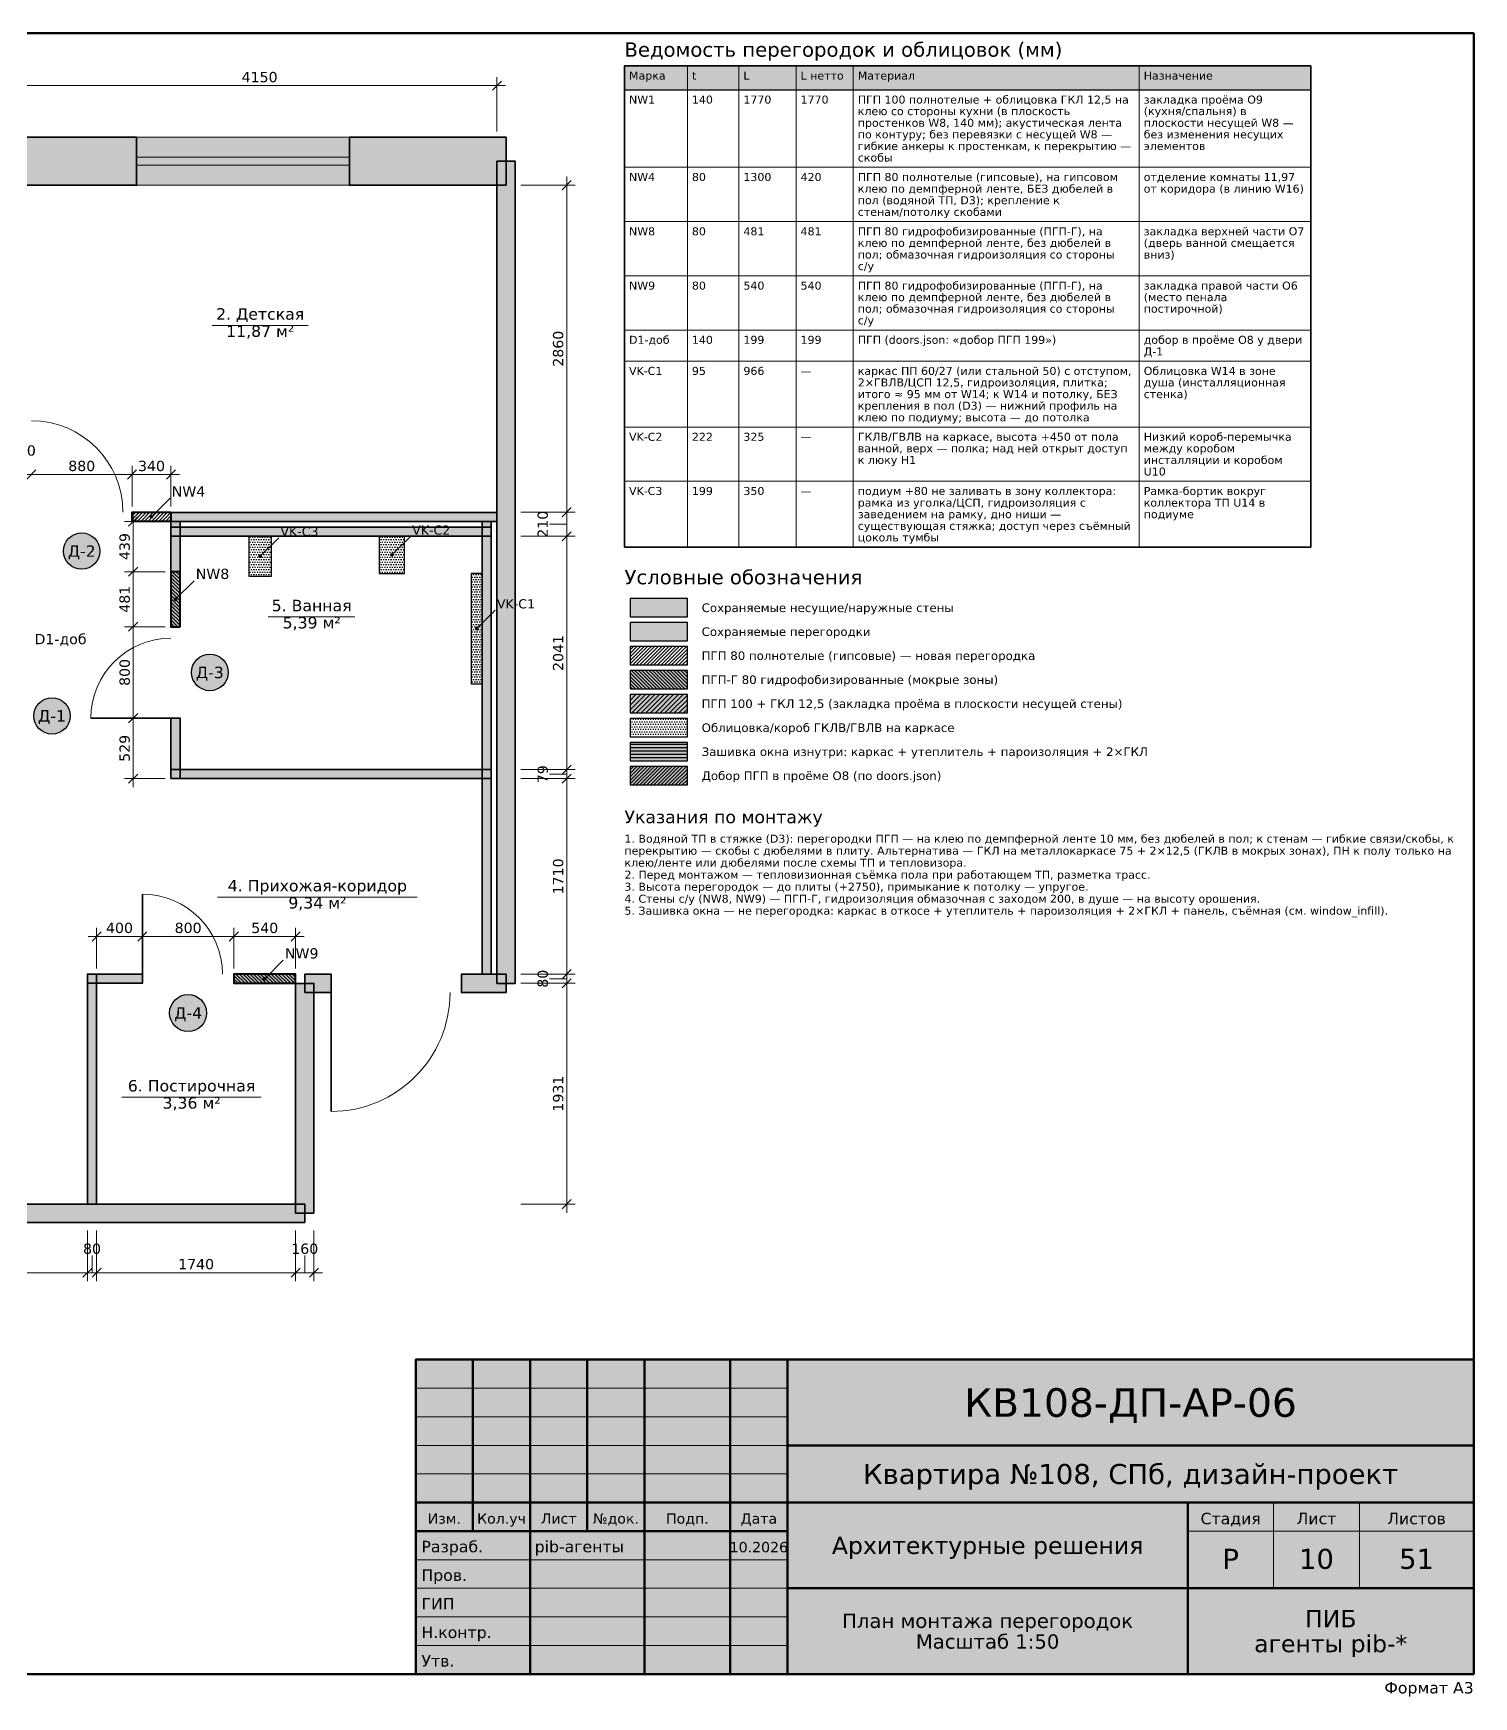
# Model space of a CAD drawing. Header units: millimetres. Extents: x 1000 to 20750, y 51 to 14600.
# Drawn here: x 8156 to 20750, y 51 to 14600 of the extents above; entities that cross this region are included whole.
import ezdxf
from ezdxf.enums import TextEntityAlignment as Align

# ---------------------------------------------------------------- set-up
doc = ezdxf.new("R2010")
doc.units = ezdxf.units.MM
for name, color, linetype in [('AR-NEW', 5, 'CONTINUOUS'), ('AR-WALLS', 7, 'CONTINUOUS'), ('DIM', 7, 'CONTINUOUS'), ('FRAME', 7, 'CONTINUOUS'), ('TEXT', 7, 'CONTINUOUS')]:
    doc.layers.add(name, color=color, linetype=linetype)
doc.styles.add('GOST', font='DejaVuSans.ttf')

msp = doc.modelspace()

# ---------------------------------------------------------------- hatches: boundary and pattern name
at = {"layer": 'AR-NEW', "true_color": 0x1f4e9c}
h = msp.add_hatch(dxfattribs=at)
h.set_pattern_fill('ANSI31', scale=6.875)
h.paths.add_polyline_path([(9360, 10411), (9360, 10331), (9020, 10331), (9020, 10411), (9360, 10411)])
h = msp.add_hatch(dxfattribs=at)
h.set_pattern_fill('DOTS', scale=13.75)
h.paths.add_polyline_path([(10240, 9851), (10240, 10201), (10041, 10201), (10041, 9851), (10240, 9851)])
h = msp.add_hatch(dxfattribs=at)
h.set_pattern_fill('DOTS', scale=13.75)
h.paths.add_polyline_path([(11403, 9876), (11403, 10201), (11181, 10201), (11181, 9876), (11403, 9876)])
h = msp.add_hatch(dxfattribs=at)
h.set_pattern_fill('ANSI31', scale=6.875, angle=90)
h.paths.add_polyline_path([(9440, 9410), (9440, 9891), (9360, 9891), (9360, 9410), (9440, 9410)])
at = {"layer": 'AR-NEW', "true_color": 0xe3eefb, "transparency": 33554559}
h = msp.add_hatch(color=7, dxfattribs=at)
h.dxf.hatch_style = 1
h.paths.add_polyline_path([(9440, 9410), (9440, 9891), (9360, 9891), (9360, 9410), (9440, 9410)])
at = {"layer": 'AR-NEW', "true_color": 0x1f4e9c}
h = msp.add_hatch(dxfattribs=at)
h.set_pattern_fill('DOTS', scale=13.75)
h.paths.add_polyline_path([(12081, 8910), (12081, 9876), (11986, 9876), (11986, 8910), (12081, 8910)])
h = msp.add_hatch(dxfattribs=at)
h.set_pattern_fill('ANSI31', scale=6.875, angle=90)
h.paths.add_polyline_path([(10450, 6291), (10450, 6371), (9910, 6371), (9910, 6291), (10450, 6291)])
at = {"layer": 'AR-NEW', "true_color": 0xe3eefb, "transparency": 33554559}
h = msp.add_hatch(color=7, dxfattribs=at)
h.dxf.hatch_style = 1
h.paths.add_polyline_path([(10450, 6291), (10450, 6371), (9910, 6371), (9910, 6291), (10450, 6291)])
at = {"layer": 'AR-WALLS', "true_color": 0x262626}
h = msp.add_hatch(color=7, dxfattribs=at)
h.dxf.hatch_style = 1
h.paths.add_polyline_path([(7280, 13271), (7280, 13691), (9060, 13691), (9060, 13271), (7280, 13271)])
at = {"layer": 'AR-WALLS', "true_color": 0xffffff}
h = msp.add_hatch(color=7, dxfattribs=at)
h.dxf.hatch_style = 1
h.paths.add_polyline_path([(9060, 13271), (10921, 13271), (10921, 13691), (9060, 13691)])
at = {"layer": 'AR-WALLS', "true_color": 0x262626}
h = msp.add_hatch(color=7, dxfattribs=at)
h.dxf.hatch_style = 1
h.paths.add_polyline_path([(12290, 13271), (10921, 13271), (10921, 13691), (12290, 13691), (12290, 13271)])
h = msp.add_hatch(color=7, dxfattribs=at)
h.dxf.hatch_style = 1
h.paths.add_polyline_path([(12370, 6290), (12370, 13481), (12210, 13481), (12210, 6290), (12370, 6290)])
at = {"layer": 'AR-WALLS', "true_color": 0x6e6e6e}
h = msp.add_hatch(color=7, dxfattribs=at)
h.dxf.hatch_style = 1
h.paths.add_polyline_path([(12210, 10330), (12210, 10410), (9360, 10410), (9360, 10330), (12210, 10330)])
h = msp.add_hatch(color=7, dxfattribs=at)
h.dxf.hatch_style = 1
h.paths.add_polyline_path([(9440, 10330), (9440, 9891), (9360, 9891), (9360, 10330), (9440, 10330)])
h = msp.add_hatch(color=7, dxfattribs=at)
h.dxf.hatch_style = 1
h.paths.add_polyline_path([(12161, 6371), (12161, 10330), (12081, 10330), (12081, 6371), (12161, 6371)])
h = msp.add_hatch(color=7, dxfattribs=at)
h.dxf.hatch_style = 1
h.paths.add_polyline_path([(12161, 10201), (12161, 10281), (9360, 10281), (9360, 10201), (12161, 10201)])
h = msp.add_hatch(color=7, dxfattribs=at)
h.dxf.hatch_style = 1
h.paths.add_polyline_path([(9360, 8081), (9360, 8610), (9440, 8610), (9440, 8081), (9360, 8081)])
h = msp.add_hatch(color=7, dxfattribs=at)
h.dxf.hatch_style = 1
h.paths.add_polyline_path([(12161, 8081), (12161, 8161), (9360, 8161), (9360, 8081), (12161, 8081)])
h = msp.add_hatch(color=7, dxfattribs=at)
h.dxf.hatch_style = 1
h.paths.add_polyline_path([(8710, 4360), (8710, 6371), (8630, 6371), (8630, 4360), (8710, 4360)])
h = msp.add_hatch(color=7, dxfattribs=at)
h.dxf.hatch_style = 1
h.paths.add_polyline_path([(8630, 6371), (9110, 6371), (9110, 6291), (8630, 6291), (8630, 6371)])
at = {"layer": 'AR-WALLS', "true_color": 0x262626}
h = msp.add_hatch(color=7, dxfattribs=at)
h.dxf.hatch_style = 1
h.paths.add_polyline_path([(10610, 4280), (10610, 6290), (10450, 6290), (10450, 4280), (10610, 4280)])
h = msp.add_hatch(color=7, dxfattribs=at)
h.dxf.hatch_style = 1
h.paths.add_polyline_path([(10530, 6210), (10530, 6370), (10760, 6370), (10760, 6210), (10530, 6210)])
h = msp.add_hatch(color=7, dxfattribs=at)
h.dxf.hatch_style = 1
h.paths.add_polyline_path([(12290, 6370), (12290, 6210), (11900, 6210), (11900, 6370), (12290, 6370)])
h = msp.add_hatch(color=7, dxfattribs=at)
h.dxf.hatch_style = 1
h.paths.add_polyline_path([(10530, 4200), (10530, 4360), (4330, 4360), (4330, 4200), (10530, 4200)])
at = {"layer": 'FRAME', "true_color": 0xffffff}
h = msp.add_hatch(color=7, dxfattribs=at)
h.dxf.hatch_style = 1
h.paths.add_polyline_path([(11500, 250), (20750, 250), (20750, 3000), (11500, 3000)])
at = {"layer": 'TEXT', "true_color": 0xe6e6e6}
h = msp.add_hatch(color=7, dxfattribs=at)
h.dxf.hatch_style = 1
h.paths.add_polyline_path([(13325, 14105), (19325, 14105), (19325, 14315), (13325, 14315)])
at = {"layer": 'TEXT', "true_color": 0x1f4e9c}
h = msp.add_hatch(color=7, dxfattribs=at)
h.dxf.hatch_style = 1
edge = h.paths.add_edge_path()
edge.add_arc((9190, 10371), 12.5, 0, 360)
at = {"layer": 'TEXT', "true_color": 0xffffff}
h = msp.add_hatch(color=7, dxfattribs=at)
h.dxf.hatch_style = 1
edge = h.paths.add_edge_path()
edge.add_arc((8580, 10071), 159, 0, 360)
at = {"layer": 'TEXT', "true_color": 0x1f4e9c}
h = msp.add_hatch(color=7, dxfattribs=at)
h.dxf.hatch_style = 1
edge = h.paths.add_edge_path()
edge.add_arc((10140, 10026), 12.5, 0, 360)
h = msp.add_hatch(color=7, dxfattribs=at)
h.dxf.hatch_style = 1
edge = h.paths.add_edge_path()
edge.add_arc((11292, 10038), 12.5, 0, 360)
h = msp.add_hatch(color=7, dxfattribs=at)
h.dxf.hatch_style = 1
edge = h.paths.add_edge_path()
edge.add_arc((9400, 9650), 12.5, 0, 360)
at = {"layer": 'TEXT', "true_color": 0x262626}
h = msp.add_hatch(color=7, dxfattribs=at)
h.dxf.hatch_style = 1
h.paths.add_polyline_path([(13375, 9496), (13875, 9496), (13875, 9656), (13375, 9656)])
at = {"layer": 'TEXT', "true_color": 0x1f4e9c}
h = msp.add_hatch(color=7, dxfattribs=at)
h.dxf.hatch_style = 1
edge = h.paths.add_edge_path()
edge.add_arc((12034, 9393), 12.5, 0, 360)
at = {"layer": 'TEXT', "true_color": 0x6e6e6e}
h = msp.add_hatch(color=7, dxfattribs=at)
h.dxf.hatch_style = 1
h.paths.add_polyline_path([(13375, 9286), (13875, 9286), (13875, 9446), (13375, 9446)])
at = {"layer": 'TEXT', "true_color": 0xffffff}
h = msp.add_hatch(color=7, dxfattribs=at)
h.dxf.hatch_style = 1
edge = h.paths.add_edge_path()
edge.add_arc((9700, 9010), 160, 0, 360)
at = {"layer": 'TEXT', "true_color": 0x1f4e9c}
h = msp.add_hatch(dxfattribs=at)
h.set_pattern_fill('ANSI31', scale=6.875)
h.paths.add_polyline_path([(13375, 9076), (13875, 9076), (13875, 9236), (13375, 9236)])
h = msp.add_hatch(dxfattribs=at)
h.set_pattern_fill('ANSI31', scale=6.875, angle=90)
h.paths.add_polyline_path([(13375, 8866), (13875, 8866), (13875, 9026), (13375, 9026)])
at = {"layer": 'TEXT', "true_color": 0xe3eefb, "transparency": 33554559}
h = msp.add_hatch(color=7, dxfattribs=at)
h.dxf.hatch_style = 1
h.paths.add_polyline_path([(13375, 8866), (13875, 8866), (13875, 9026), (13375, 9026)])
at = {"layer": 'TEXT', "true_color": 0xffffff}
h = msp.add_hatch(color=7, dxfattribs=at)
h.dxf.hatch_style = 1
edge = h.paths.add_edge_path()
edge.add_arc((8320, 8630), 159, 0, 360)
at = {"layer": 'TEXT', "true_color": 0x1f4e9c}
h = msp.add_hatch(dxfattribs=at)
h.set_pattern_fill('ANSI31', scale=9.16667)
h.paths.add_polyline_path([(13375, 8656), (13875, 8656), (13875, 8816), (13375, 8816)])
at = {"layer": 'TEXT', "true_color": 0xfbf3df, "transparency": 33554559}
h = msp.add_hatch(color=7, dxfattribs=at)
h.dxf.hatch_style = 1
h.paths.add_polyline_path([(13375, 8656), (13875, 8656), (13875, 8816), (13375, 8816)])
at = {"layer": 'TEXT', "true_color": 0x1f4e9c}
h = msp.add_hatch(dxfattribs=at)
h.set_pattern_fill('DOTS', scale=13.75)
h.paths.add_polyline_path([(13375, 8446), (13875, 8446), (13875, 8606), (13375, 8606)])
at = {"layer": 'TEXT', "true_color": 0x8a6d3b}
h = msp.add_hatch(dxfattribs=at)
h.set_pattern_fill('LINE', scale=9.16667)
h.paths.add_polyline_path([(13375, 8236), (13875, 8236), (13875, 8396), (13375, 8396)])
at = {"layer": 'TEXT', "true_color": 0xf3ead8, "transparency": 33554559}
h = msp.add_hatch(color=7, dxfattribs=at)
h.dxf.hatch_style = 1
h.paths.add_polyline_path([(13375, 8236), (13875, 8236), (13875, 8396), (13375, 8396)])
at = {"layer": 'TEXT', "true_color": 0x1f4e9c}
h = msp.add_hatch(dxfattribs=at)
h.set_pattern_fill('ANSI31', scale=6.875)
h.paths.add_polyline_path([(13375, 8026), (13875, 8026), (13875, 8186), (13375, 8186)])
at = {"layer": 'TEXT', "true_color": 0xfff6f6, "transparency": 33554559}
h = msp.add_hatch(color=7, dxfattribs=at)
h.dxf.hatch_style = 1
h.paths.add_polyline_path([(13375, 8026), (13875, 8026), (13875, 8186), (13375, 8186)])
at = {"layer": 'TEXT', "true_color": 0x1f4e9c}
h = msp.add_hatch(color=7, dxfattribs=at)
h.dxf.hatch_style = 1
edge = h.paths.add_edge_path()
edge.add_arc((10180, 6331), 12.5, 0, 360)
at = {"layer": 'TEXT', "true_color": 0xffffff}
h = msp.add_hatch(color=7, dxfattribs=at)
h.dxf.hatch_style = 1
edge = h.paths.add_edge_path()
edge.add_arc((9510, 6031), 162, 0, 360)

# ---------------------------------------------------------------- linework, layer by layer
at = {"layer": 'AR-NEW', "lineweight": 40, "true_color": 0x1f4e9c}
for points in [[(9360, 10411), (9360, 10331), (9020, 10331), (9020, 10411), (9360, 10411)], [(9440, 9410), (9440, 9891), (9360, 9891), (9360, 9410), (9440, 9410)], [(10450, 6291), (10450, 6371), (9910, 6371), (9910, 6291), (10450, 6291)]]:
    msp.add_lwpolyline(points, close=True, dxfattribs=at)
at = {"layer": 'AR-NEW', "lineweight": 25, "true_color": 0x1f4e9c}
for points in [[(10240, 9851), (10240, 10201), (10041, 10201), (10041, 9851), (10240, 9851)], [(11403, 9876), (11403, 10201), (11181, 10201), (11181, 9876), (11403, 9876)], [(12081, 8910), (12081, 9876), (11986, 9876), (11986, 8910), (12081, 8910)]]:
    msp.add_lwpolyline(points, close=True, dxfattribs=at)
at = {"layer": 'AR-WALLS', "color": 7, "lineweight": 35}
for points in [[(7280, 13271), (7280, 13691), (9060, 13691), (9060, 13271), (7280, 13271)], [(12290, 13271), (10921, 13271), (10921, 13691), (12290, 13691), (12290, 13271)], [(12370, 6290), (12370, 13481), (12210, 13481), (12210, 6290), (12370, 6290)], [(12210, 10330), (12210, 10410), (9360, 10410), (9360, 10330), (12210, 10330)], [(9440, 10330), (9440, 9891), (9360, 9891), (9360, 10330), (9440, 10330)], [(12161, 6371), (12161, 10330), (12081, 10330), (12081, 6371), (12161, 6371)], [(12161, 10201), (12161, 10281), (9360, 10281), (9360, 10201), (12161, 10201)], [(9360, 8081), (9360, 8610), (9440, 8610), (9440, 8081), (9360, 8081)], [(12161, 8081), (12161, 8161), (9360, 8161), (9360, 8081), (12161, 8081)], [(8710, 4360), (8710, 6371), (8630, 6371), (8630, 4360), (8710, 4360)], [(8630, 6371), (9110, 6371), (9110, 6291), (8630, 6291), (8630, 6371)], [(10610, 4280), (10610, 6290), (10450, 6290), (10450, 4280), (10610, 4280)], [(10530, 6210), (10530, 6370), (10760, 6370), (10760, 6210), (10530, 6210)], [(12290, 6370), (12290, 6210), (11900, 6210), (11900, 6370), (12290, 6370)], [(10530, 4200), (10530, 4360), (4330, 4360), (4330, 4200), (10530, 4200)]]:
    msp.add_lwpolyline(points, close=True, dxfattribs=at)
at = {"layer": 'AR-WALLS', "color": 7, "lineweight": 20}
msp.add_lwpolyline([(9060, 13271), (10921, 13271), (10921, 13691), (9060, 13691)], close=True, dxfattribs=at)
at = {"layer": 'AR-WALLS', "color": 7, "lineweight": 15}
for points in [[(9060, 13515), (10921, 13515)], [(9060, 13447), (10921, 13447)]]:
    msp.add_lwpolyline(points, dxfattribs=at)
at = {"layer": 'AR-WALLS', "color": 7, "lineweight": 35}
for points in [[(9360, 8610), (8660, 8610)], [(9110, 6371), (9110, 7071)], [(10760, 6210), (10760, 5170)]]:
    msp.add_lwpolyline(points, dxfattribs=at)
at = {"layer": 'AR-WALLS', "color": 7, "lineweight": 15}
for centre, radius, start, end in [((8140, 10411), 800, 0, 90), ((9360, 8610), 700, 90, 180), ((9110, 6371), 700, 0, 90), ((10760, 6210), 1040, 270, 360)]:
    msp.add_arc(centre, radius, start, end, dxfattribs=at)
at = {"layer": 'DIM', "color": 7, "lineweight": 15}
for points in [[(4465, 14142), (12285, 14142)], [(12210, 13742), (12210, 14217)], [(12420, 13271), (12895, 13271)], [(12820, 4285), (12820, 13346)], [(9020, 10461), (9020, 10816)], [(9360, 10461), (9360, 10816)], [(7985, 10741), (9435, 10741)], [(9310, 10330), (8955, 10330)], [(9030, 8006), (9030, 10405)], [(12420, 10411), (12895, 10411)], [(12420, 10201), (12895, 10201)], [(9310, 9891), (8955, 9891)], [(9310, 9410), (8955, 9410)], [(9310, 8610), (8955, 8610)], [(12420, 8160), (12895, 8160)], [(9310, 8081), (8955, 8081)], [(12420, 8081), (12895, 8081)], [(8635, 6701), (10525, 6701)], [(8710, 6421), (8710, 6776)], [(9110, 6421), (9110, 6776)], [(9910, 6421), (9910, 6776)], [(10450, 6421), (10450, 6776)], [(12420, 6371), (12895, 6371)], [(12420, 6291), (12895, 6291)], [(12420, 4360), (12895, 4360)], [(8630, 4130), (8630, 3685)], [(8710, 4130), (8710, 3685)], [(10450, 4130), (10450, 3685)], [(10610, 4130), (10610, 3685)], [(1934, 3760), (10685, 3760)]]:
    msp.add_lwpolyline(points, dxfattribs=at)
at = {"layer": 'DIM', "color": 7, "lineweight": 35}
for points in [[(12170, 14102), (12250, 14182)], [(12780, 13231), (12860, 13311)], [(8100, 10701), (8180, 10781)], [(8980, 10701), (9060, 10781)], [(9320, 10701), (9400, 10781)], [(8990, 10290), (9070, 10370)], [(12780, 10371), (12860, 10451)], [(12780, 10161), (12860, 10241)], [(8990, 9851), (9070, 9931)], [(8990, 9370), (9070, 9450)], [(8990, 8570), (9070, 8650)], [(12780, 8120), (12860, 8200)], [(8990, 8041), (9070, 8121)], [(12780, 8041), (12860, 8121)], [(8670, 6661), (8750, 6741)], [(9070, 6661), (9150, 6741)], [(9870, 6661), (9950, 6741)], [(10410, 6661), (10490, 6741)], [(12780, 6331), (12860, 6411)], [(12780, 6251), (12860, 6331)], [(12780, 4320), (12860, 4400)], [(8590, 3720), (8670, 3800)], [(8670, 3720), (8750, 3800)], [(10410, 3720), (10490, 3800)], [(10570, 3720), (10650, 3800)]]:
    msp.add_lwpolyline(points, dxfattribs=at)
at = {"layer": 'DIM', "color": 7, "lineweight": 13}
for points in [[(12820, 10306), (12670, 10306)], [(12820, 8120), (12670, 8120)], [(12820, 6331), (12670, 6331)], [(8670, 3760), (8670, 3910)], [(10530, 3760), (10530, 3910)]]:
    msp.add_lwpolyline(points, dxfattribs=at)
at = {"layer": 'FRAME', "color": 7, "lineweight": 50}
for points in [[(1000, 250), (20750, 250), (20750, 14600), (1000, 14600)], [(11500, 250), (20750, 250), (20750, 3000), (11500, 3000)]]:
    msp.add_lwpolyline(points, close=True, dxfattribs=at)
for points in [[(12000, 1500), (12000, 3000)], [(12500, 250), (12500, 3000)], [(13000, 1500), (13000, 3000)], [(13500, 250), (13500, 3000)], [(14250, 250), (14250, 3000)], [(14750, 250), (14750, 3000)], [(14750, 2250), (20750, 2250)], [(11500, 1750), (14750, 1750)], [(14750, 1750), (20750, 1750)], [(18250, 250), (18250, 1750)], [(11500, 1500), (14750, 1500)], [(14750, 1000), (20750, 1000)]]:
    msp.add_lwpolyline(points, dxfattribs=at)
at = {"layer": 'FRAME', "color": 7, "lineweight": 20}
for points in [[(11500, 2750), (14750, 2750)], [(11500, 2500), (14750, 2500)], [(11500, 2250), (14750, 2250)], [(11500, 2000), (14750, 2000)], [(19000, 1000), (19000, 1750)], [(19750, 1000), (19750, 1750)], [(18250, 1500), (20750, 1500)], [(11500, 1250), (14750, 1250)], [(11500, 1000), (14750, 1000)], [(11500, 750), (14750, 750)], [(11500, 500), (14750, 500)]]:
    msp.add_lwpolyline(points, dxfattribs=at)
at = {"layer": 'TEXT', "color": 7, "lineweight": 25}
msp.add_lwpolyline([(13325, 14105), (19325, 14105), (19325, 14315), (13325, 14315)], close=True, dxfattribs=at)
at = {"layer": 'TEXT', "color": 7, "lineweight": 15}
for points in [[(13325, 14315), (13325, 14105)], [(13875, 14315), (13875, 14105)], [(14325, 14315), (14325, 14105)], [(14825, 14315), (14825, 14105)], [(15325, 14315), (15325, 14105)], [(17825, 14315), (17825, 14105)], [(19325, 14315), (19325, 14105)], [(13325, 14105), (13325, 13428)], [(13875, 14105), (13875, 13428)], [(14325, 14105), (14325, 13428)], [(14825, 14105), (14825, 13428)], [(15325, 14105), (15325, 13428)], [(17825, 14105), (17825, 13428)], [(19325, 14105), (19325, 13428)], [(13325, 13428), (13325, 12953)], [(13875, 13428), (13875, 12953)], [(14325, 13428), (14325, 12953)], [(14825, 13428), (14825, 12953)], [(15325, 13428), (15325, 12953)], [(17825, 13428), (17825, 12953)], [(19325, 13428), (19325, 12953)], [(13325, 12953), (13325, 12478)], [(13875, 12953), (13875, 12478)], [(14325, 12953), (14325, 12478)], [(14825, 12953), (14825, 12478)], [(15325, 12953), (15325, 12478)], [(17825, 12953), (17825, 12478)], [(19325, 12953), (19325, 12478)], [(13325, 12478), (13325, 12004)], [(13875, 12478), (13875, 12004)], [(14325, 12478), (14325, 12004)], [(14825, 12478), (14825, 12004)], [(15325, 12478), (15325, 12004)], [(17825, 12478), (17825, 12004)], [(19325, 12478), (19325, 12004)], [(9720, 12045), (10560, 12045)], [(13325, 12004), (13325, 11732)], [(13875, 12004), (13875, 11732)], [(14325, 12004), (14325, 11732)], [(14825, 12004), (14825, 11732)], [(15325, 12004), (15325, 11732)], [(17825, 12004), (17825, 11732)], [(19325, 12004), (19325, 11732)], [(13325, 11732), (13325, 11156)], [(13875, 11732), (13875, 11156)], [(14325, 11732), (14325, 11156)], [(14825, 11732), (14825, 11156)], [(15325, 11732), (15325, 11156)], [(17825, 11732), (17825, 11156)], [(19325, 11732), (19325, 11156)], [(13325, 11156), (13325, 10682)], [(13875, 11156), (13875, 10682)], [(14325, 11156), (14325, 10682)], [(14825, 11156), (14825, 10682)], [(15325, 11156), (15325, 10682)], [(17825, 11156), (17825, 10682)], [(19325, 11156), (19325, 10682)], [(13325, 10682), (13325, 10106)], [(13875, 10682), (13875, 10106)], [(14325, 10682), (14325, 10106)], [(14825, 10682), (14825, 10106)], [(15325, 10682), (15325, 10106)], [(17825, 10682), (17825, 10106)], [(19325, 10682), (19325, 10106)], [(10211, 9495), (10969, 9495)], [(9767, 7045), (11513, 7045)], [(8931, 5295), (10149, 5295)]]:
    msp.add_lwpolyline(points, dxfattribs=at)
at = {"layer": 'TEXT', "color": 7, "lineweight": 35}
msp.add_lwpolyline([(13325, 10106), (19325, 10106), (19325, 14315), (13325, 14315)], close=True, dxfattribs=at)
at = {"layer": 'TEXT', "color": 7, "lineweight": 15}
for points in [[(13325, 13428), (19325, 13428), (19325, 14105), (13325, 14105)], [(13325, 12953), (19325, 12953), (19325, 13428), (13325, 13428)], [(13325, 12478), (19325, 12478), (19325, 12953), (13325, 12953)], [(13325, 12004), (19325, 12004), (19325, 12478), (13325, 12478)], [(13325, 11732), (19325, 11732), (19325, 12004), (13325, 12004)], [(13325, 11156), (19325, 11156), (19325, 11732), (13325, 11732)], [(13325, 10682), (19325, 10682), (19325, 11156), (13325, 11156)], [(13325, 10106), (19325, 10106), (19325, 10682), (13325, 10682)]]:
    msp.add_lwpolyline(points, close=True, dxfattribs=at)
at = {"layer": 'TEXT', "lineweight": 15, "true_color": 0x1f4e9c}
for points in [[(9190, 10371), (9352, 10533)], [(10140, 10026), (10302, 10188)], [(11292, 10038), (11454, 10200)], [(9400, 9650), (9562, 9812)], [(12034, 9393), (12195, 9555)], [(10180, 6331), (10342, 6493)]]:
    msp.add_lwpolyline(points, dxfattribs=at)
at = {"layer": 'TEXT', "color": 7, "lineweight": 30}
for points in [[(13375, 9496), (13875, 9496), (13875, 9656), (13375, 9656)], [(13375, 9286), (13875, 9286), (13875, 9446), (13375, 9446)]]:
    msp.add_lwpolyline(points, close=True, dxfattribs=at)
at = {"layer": 'TEXT', "lineweight": 30, "true_color": 0x1f4e9c}
for points in [[(13375, 9076), (13875, 9076), (13875, 9236), (13375, 9236)], [(13375, 8866), (13875, 8866), (13875, 9026), (13375, 9026)], [(13375, 8656), (13875, 8656), (13875, 8816), (13375, 8816)], [(13375, 8446), (13875, 8446), (13875, 8606), (13375, 8606)], [(13375, 8236), (13875, 8236), (13875, 8396), (13375, 8396)], [(13375, 8026), (13875, 8026), (13875, 8186), (13375, 8186)]]:
    msp.add_lwpolyline(points, close=True, dxfattribs=at)
at = {"layer": 'TEXT', "lineweight": 13, "true_color": 0x1f4e9c}
for centre in [(9190, 10371), (10140, 10026), (11292, 10038), (9400, 9650), (12034, 9393), (10180, 6331)]:
    msp.add_circle(centre, 12.5, dxfattribs=at)
at = {"layer": 'TEXT', "color": 7, "lineweight": 25}
for centre, radius in [((8580, 10071), 159), ((9700, 9010), 160), ((8320, 8630), 159), ((9510, 6031), 162)]:
    msp.add_circle(centre, radius, dxfattribs=at)

# ---------------------------------------------------------------- texts
at = {"layer": 'DIM', "color": 7, "style": 'GOST'}
for s, p in [('4150', (10135, 14172)), ('80', (8100, 10906)), ('880', (8580, 10771)), ('340', (9190, 10771)), ('400', (8910, 6731)), ('800', (9510, 6731)), ('540', (10180, 6731)), ('80', (8670, 3925)), ('160', (10530, 3925)), ('1740', (9580, 3790))]:
    msp.add_text(s, height=90, dxfattribs=at).set_placement(p, align=Align.CENTER)
for s, p in [('2860', (12790, 11841)), ('210', (12655, 10306)), ('439', (9000, 10111)), ('481', (9000, 9650)), ('2041', (12790, 9180)), ('800', (9000, 9010)), ('529', (9000, 8346)), ('79', (12655, 8120)), ('1710', (12790, 7226)), ('80', (12655, 6331)), ('1931', (12790, 5326))]:
    msp.add_text(s, height=90, rotation=90, dxfattribs=at).set_placement(p, align=Align.CENTER)
at = {"layer": 'FRAME', "color": 7, "style": 'GOST'}
for s, height, p in [('КВ108-ДП-АР-06', 250, (17750, 2500)), ('Квартира №108, СПб, дизайн-проект', 175, (17750, 1912)), ('Изм.', 90, (11750, 1565)), ('Кол.уч', 90, (12250, 1565)), ('Лист', 90, (12750, 1565)), ('№док.', 90, (13250, 1565)), ('Подп.', 90, (13875, 1565)), ('Дата', 90, (14500, 1565)), ('Стадия', 100, (18625, 1560)), ('Лист', 100, (19375, 1560)), ('Листов', 100, (20250, 1560)), ('10.2026', 90, (14500, 1315)), ('Архитектурные решения', 150, (16500, 1300)), ('Р', 175, (18625, 1170)), ('10', 175, (19375, 1170)), ('51', 175, (20250, 1170)), ('План монтажа перегородок', 125, (16500, 653)), ('ПИБ', 150, (19500, 659)), ('Масштаб 1:50', 125, (16500, 472)), ('агенты pib-*', 150, (19500, 441))]:
    msp.add_text(s, height=height, dxfattribs=at).set_placement(p, align=Align.CENTER)
for s, p in [('Разраб.', (11550, 1315)), ('pib-агенты', (12540, 1315)), ('Пров.', (11550, 1065)), ('ГИП', (11550, 815)), ('Н.контр.', (11550, 565)), ('Утв.', (11550, 315))]:
    msp.add_text(s, height=100, dxfattribs=at).set_placement(p)
msp.add_text('Формат A3', height=100, dxfattribs=at).set_placement((20750, 80), align=Align.RIGHT)
at = {"layer": 'TEXT', "color": 7, "style": 'GOST'}
for s, height, p in [('Ведомость перегородок и облицовок (мм)', 125, (13325, 14395)), ('Марка', 70, (13365, 14195)), ('t', 70, (13915, 14195)), ('L', 70, (14365, 14195)), ('L нетто', 70, (14865, 14195)), ('Материал', 70, (15365, 14195)), ('Назначение', 70, (17865, 14195)), ('NW1', 70, (13365, 13985)), ('140', 70, (13915, 13985)), ('1770', 70, (14365, 13985)), ('1770', 70, (14865, 13985)), ('ПГП 100 полнотелые + облицовка ГКЛ 12,5 на', 70, (15365, 13985)), ('закладка проёма O9', 70, (17865, 13985)), ('клею со стороны кухни (в плоскость', 70, (15365, 13884)), ('простенков W8, 140 мм); акустическая лента', 70, (15365, 13782)), ('(кухня/спальня) в', 70, (17865, 13884)), ('плоскости несущей W8 —', 70, (17865, 13782)), ('по контуру; без перевязки с несущей W8 —', 70, (15365, 13681)), ('без изменения несущих', 70, (17865, 13681)), ('скобы', 70, (15365, 13478)), ('гибкие анкеры к простенкам, к перекрытию —', 70, (15365, 13579)), ('элементов', 70, (17865, 13579)), ('NW4', 70, (13365, 13308)), ('80', 70, (13915, 13308)), ('1300', 70, (14365, 13308)), ('420', 70, (14865, 13308)), ('ПГП 80 полнотелые (гипсовые), на гипсовом', 70, (15365, 13308)), ('клею по демпферной ленте, БЕЗ дюбелей в', 70, (15365, 13206)), ('отделение комнаты 11,97', 70, (17865, 13308)), ('от коридора (в линию W16)', 70, (17865, 13206)), ('пол (водяной ТП, D3); крепление к', 70, (15365, 13105)), ('стенам/потолку скобами', 70, (15365, 13003)), ('NW8', 70, (13365, 12833)), ('80', 70, (13915, 12833)), ('481', 70, (14365, 12833)), ('481', 70, (14865, 12833)), ('ПГП 80 гидрофобизированные (ПГП-Г), на', 70, (15365, 12833)), ('клею по демпферной ленте, без дюбелей в', 70, (15365, 12732)), ('закладка верхней части O7', 70, (17865, 12833)), ('(дверь ванной смещается', 70, (17865, 12732)), ('пол; обмазочная гидроизоляция со стороны', 70, (15365, 12630)), ('вниз)', 70, (17865, 12630)), ('с/у', 70, (15365, 12529)), ('NW9', 70, (13365, 12358)), ('80', 70, (13915, 12358)), ('540', 70, (14365, 12358)), ('540', 70, (14865, 12358)), ('ПГП 80 гидрофобизированные (ПГП-Г), на', 70, (15365, 12358)), ('закладка правой части O6', 70, (17865, 12358)), ('клею по демпферной ленте, без дюбелей в', 70, (15365, 12257)), ('пол; обмазочная гидроизоляция со стороны', 70, (15365, 12156)), ('(место пенала', 70, (17865, 12257)), ('постирочной)', 70, (17865, 12156)), ('с/у', 70, (15365, 12054)), ('D1-доб', 70, (13365, 11884)), ('140', 70, (13915, 11884)), ('199', 70, (14365, 11884)), ('199', 70, (14865, 11884)), ('ПГП (doors.json: «добор ПГП 199»)', 70, (15365, 11884)), ('добор в проёме O8 у двери', 70, (17865, 11884)), ('Д-1', 70, (17865, 11782)), ('VK-C1', 70, (13365, 11612)), ('95', 70, (13915, 11612)), ('966', 70, (14365, 11612)), ('—', 70, (14865, 11612)), ('каркас ПП 60/27 (или стальной 50) с отступом,', 70, (15365, 11612)), ('Облицовка W14 в зоне', 70, (17865, 11612)), ('2×ГВЛВ/ЦСП 12,5, гидроизоляция, плитка;', 70, (15365, 11511)), ('душа (инсталляционная', 70, (17865, 11511)), ('итого ≈ 95 мм от W14; к W14 и потолку, БЕЗ', 70, (15365, 11409)), ('крепления в пол (D3) — нижний профиль на', 70, (15365, 11308)), ('стенка)', 70, (17865, 11409)), ('клею по подиуму; высота — до потолка', 70, (15365, 11206)), ('VK-C2', 70, (13365, 11036)), ('222', 70, (13915, 11036)), ('325', 70, (14365, 11036)), ('—', 70, (14865, 11036)), ('ГКЛВ/ГВЛВ на каркасе, высота +450 от пола', 70, (15365, 11036)), ('Низкий короб-перемычка', 70, (17865, 11036)), ('ванной, верх — полка; над ней открыт доступ', 70, (15365, 10935)), ('между коробом', 70, (17865, 10935)), ('к люку H1', 70, (15365, 10833)), ('U10', 70, (17865, 10732)), ('инсталляции и коробом', 70, (17865, 10833)), ('VK-C3', 70, (13365, 10562)), ('199', 70, (13915, 10562)), ('350', 70, (14365, 10562)), ('подиум +80 не заливать в зону коллектора:', 70, (15365, 10562)), ('Рамка-бортик вокруг', 70, (17865, 10562)), ('—', 70, (14865, 10562)), ('рамка из уголка/ЦСП, гидроизоляция с', 70, (15365, 10460)), ('коллектора ТП U14 в', 70, (17865, 10460)), ('существующая стяжка; доступ через съёмный', 70, (15365, 10257)), ('заведением на рамку, дно ниши —', 70, (15365, 10359)), ('подиуме', 70, (17865, 10359)), ('цоколь тумбы', 70, (15365, 10156)), ('Условные обозначения', 125, (13325, 9781)), ('Сохраняемые несущие/наружные стены', 75, (14000, 9538)), ('Сохраняемые перегородки', 75, (14000, 9329)), ('ПГП 80 полнотелые (гипсовые) — новая перегородка', 75, (14000, 9119)), ('ПГП-Г 80 гидрофобизированные (мокрые зоны)', 75, (14000, 8909)), ('ПГП 100 + ГКЛ 12,5 (закладка проёма в плоскости несущей стены)', 75, (14000, 8699)), ('Облицовка/короб ГКЛВ/ГВЛВ на каркасе', 75, (14000, 8489)), ('Зашивка окна изнутри: каркас + утеплитель + пароизоляция + 2×ГКЛ', 75, (14000, 8279)), ('Добор ПГП в проёме O8 (по doors.json)', 75, (14000, 8069)), ('Указания по монтажу', 110, (13325, 7691)), ('1. Водяной ТП в стяжке (D3): перегородки ПГП — на клею по демпферной ленте 10 мм, без дюбелей в пол; к стенам — гибкие связи/скобы, к', 70, (13325, 7521)), ('перекрытию — скобы с дюбелями в плиту. Альтернатива — ГКЛ на металлокаркасе 75 + 2×12,5 (ГКЛВ в мокрых зонах), ПН к полу только на', 70, (13325, 7416)), ('2. Перед монтажом — тепловизионная съёмка пола при работающем ТП, разметка трасс.', 70, (13325, 7206)), ('клею/ленте или дюбелями после схемы ТП и тепловизора.', 70, (13325, 7311)), ('3. Высота перегородок — до плиты (+2750), примыкание к потолку — упругое.', 70, (13325, 7101)), ('4. Стены с/у (NW8, NW9) — ПГП-Г, гидроизоляция обмазочная с заходом 200, в душе — на высоту орошения.', 70, (13325, 6996)), ('5. Зашивка окна — не перегородка: каркас в откосе + утеплитель + пароизоляция + 2×ГКЛ + панель, съёмная (см. window_infill).', 70, (13325, 6891))]:
    msp.add_text(s, height=height, dxfattribs=at).set_placement(p)
for s, p in [('2. Детская', (10140, 12095)), ('11,87 м²', (10140, 11945)), ('Д-2', (8580, 10021)), ('5. Ванная', (10590, 9545)), ('5,39 м²', (10590, 9395)), ('Д-3', (9700, 8960)), ('Д-1', (8320, 8580)), ('4. Прихожая-коридор', (10640, 7095)), ('9,34 м²', (10640, 6945)), ('Д-4', (9510, 5981)), ('6. Постирочная', (9540, 5345)), ('3,36 м²', (9540, 5195))]:
    msp.add_text(s, height=100, dxfattribs=at).set_placement(p, align=Align.CENTER)
at = {"layer": 'TEXT', "true_color": 0x1f4e9c, "style": 'GOST'}
for s, height, p in [('NW4', 90, (9367, 10548)), ('VK-C3', 80, (10317, 10203)), ('VK-C2', 80, (11469, 10215)), ('NW8', 90, (9577, 9827)), ('VK-C1', 80, (12210, 9570)), ('D1-доб', 90, (8167, 9257)), ('NW9', 90, (10357, 6508))]:
    msp.add_text(s, height=height, dxfattribs=at).set_placement(p)

doc.saveas('drawing.dxf')
